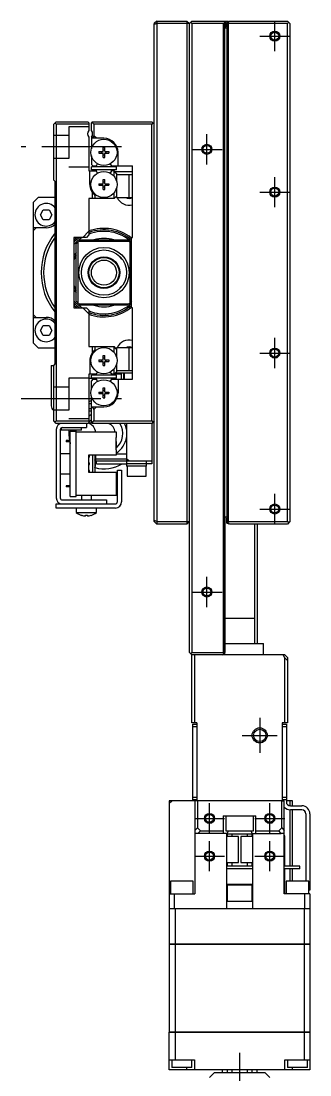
# Model space of a CAD drawing. Extents: x -2 to 850, y -8 to 499.
# Drawn here: x -2.5 to 55, y 167.4 to 376.9 of the extents above; entities that cross this region are included whole.
import ezdxf

# ---------------------------------------------------------------- set-up
doc = ezdxf.new("R2010")
doc.units = 0
doc.header["$LTSCALE"] = 0.5
doc.linetypes.add('CENTER', pattern=[50.8, 31.75, -6.35, 6.35, -6.35])
doc.linetypes.add('DASHED', pattern=[19.05, 12.7, -6.35])
for name, color, linetype in [('MSM_CENTER', 1, 'CENTER'), ('MSM_CONTINUOUS', 7, 'CONTINUOUS'), ('MSM_DASHED', 4, 'DASHED'), ('MSM_NARROW', 5, 'CONTINUOUS')]:
    doc.layers.add(name, color=color, linetype=linetype)

msp = doc.modelspace()

# ---------------------------------------------------------------- linework, layer by layer
at = {"layer": 'MSM_CENTER'}
for p, q in [((48, 370.86), (48, 376.86)), ((45, 373.86), (51, 373.86)), ((34.5, 348.36), (34.5, 354.36)), ((17.5, 351.86), (-2.5, 351.86)), ((31.5, 351.36), (37.5, 351.36)), ((48, 339.86), (48, 345.86)), ((45, 342.86), (51, 342.86)), ((48, 307.86), (48, 313.86)), ((45, 310.86), (51, 310.86)), ((-2.5, 301.86), (17.5, 301.86)), ((48, 276.86), (48, 282.86)), ((45, 279.86), (51, 279.86)), ((34.5, 260.36), (34.5, 266.36)), ((31.5, 263.36), (37.5, 263.36)), ((45, 238.36), (45, 231.36)), ((41.5, 234.86), (48.5, 234.86)), ((35, 215.36), (35, 221.36)), ((47, 215.36), (47, 221.36)), ((32, 218.36), (38, 218.36)), ((44, 218.36), (50, 218.36)), ((35, 207.86), (35, 213.86)), ((47, 207.86), (47, 213.86)), ((32, 210.86), (38, 210.86)), ((44, 210.86), (50, 210.86)), ((41, 171.73), (41, 78.57))]:
    msp.add_line(p, q, dxfattribs=at)
at = {"layer": 'MSM_CONTINUOUS'}
for p, q in [((24.5, 376.86), (24, 376.36)), ((24.5, 376.36), (24, 376.15)), ((24, 277.36), (24, 376.36)), ((24.5, 376.86), (30.5, 376.86)), ((24.5, 376.86), (24.5, 276.86)), ((31, 376.36), (24.5, 376.36)), ((30.5, 376.86), (31, 376.36)), ((30.5, 376.86), (30.5, 276.86)), ((31.5, 376.86), (31, 376.36)), ((31, 251.36), (31, 376.36)), ((31.5, 376.36), (31.25, 376.61)), ((31.5, 376.86), (38.7, 376.86)), ((37.8, 376.36), (31.5, 376.36)), ((31.5, 376.36), (31.5, 251.36)), ((38, 376.56), (37.8, 376.36)), ((37.8, 251.36), (37.8, 376.36)), ((38, 376.86), (38, 251.26)), ((38.2, 375.46), (38.2, 376.86)), ((38.5, 375.46), (38.2, 375.46)), ((38.4, 376.46), (38.4, 375.76)), ((38.5, 376.36), (39, 376.86)), ((38.5, 277.36), (38.5, 376.36)), ((38.7, 376.36), (38.6, 376.46)), ((38.7, 376.86), (38.8, 376.76)), ((38.7, 376.76), (38.9, 376.76)), ((50.5, 376.36), (38.7, 376.36)), ((38.7, 376.36), (38.7, 277.36)), ((39, 376.86), (50.5, 376.86)), ((50.5, 376.86), (51, 376.36)), ((50.75, 376.61), (50.5, 376.36)), ((50.5, 277.36), (50.5, 376.36)), ((51, 376.36), (51, 277.36)), ((4, 356.36), (4.5, 356.86)), ((4, 345.26), (4, 356.36)), ((4.5, 356.36), (4.25, 356.61)), ((4.5, 356.86), (10.8, 356.86)), ((4.5, 356.36), (4.5, 297.36)), ((11, 356.36), (4.5, 356.36)), ((10.8, 356.86), (11, 356.66)), ((11, 356.66), (11, 355.12)), ((11.6, 356.76), (11.5, 356.66)), ((11.5, 355.12), (11.5, 356.66)), ((11.6, 356.76), (11.7, 356.86)), ((12, 356.36), (11.6, 356.76)), ((11.7, 356.86), (23.5, 356.86)), ((23.5, 356.36), (12, 356.36)), ((12, 356.36), (12, 354.06)), ((23.5, 356.86), (24, 356.36)), ((23.75, 356.61), (23.5, 356.36)), ((23.5, 297.36), (23.5, 356.36)), ((12, 354.06), (11.65, 353.56)), ((12.5, 353.56), (12, 354.06)), ((11, 353.8), (11, 347.06)), ((11.5, 353.8), (11.5, 351.48)), ((14, 353.56), (11.5, 353.56)), ((11.5, 350.05), (11.5, 348.36)), ((13, 350.91), (13.8, 350.91)), ((13, 350.91), (13, 350.62)), ((13, 350.62), (13.8, 350.62)), ((13.53, 350.62), (13.53, 350.91)), ((13.86, 351.76), (14.15, 351.76)), ((13.86, 350.97), (13.86, 351.76)), ((14.15, 351.23), (13.86, 351.23)), ((13.86, 349.76), (13.86, 350.56)), ((13.86, 350.29), (14.15, 350.29)), ((14.15, 350.97), (14.15, 351.76)), ((14.15, 349.76), (14.15, 350.56)), ((14.21, 350.91), (15, 350.91)), ((14.21, 350.62), (15, 350.62)), ((14.47, 350.62), (14.47, 350.91)), ((15, 350.91), (15, 350.62)), ((16.8, 348.06), (16.8, 350.76)), ((11.5, 348.36), (11.8, 348.06)), ((16.5, 347.86), (11.5, 347.86)), ((11.5, 347.26), (11.5, 347.86)), ((11.8, 348.06), (12.46, 348.06)), ((12.54, 348.2), (12.46, 348.06)), ((13.86, 349.76), (14.15, 349.76)), ((15.54, 348.06), (15.33, 348.44)), ((15.54, 348.06), (19.7, 348.06)), ((16.5, 347.26), (16.5, 347.86)), ((19.7, 333.86), (19.7, 348.06)), ((11, 347.06), (12.46, 347.06)), ((11.2, 344.36), (11.2, 347.06)), ((16.5, 347.26), (11.5, 347.26)), ((12.46, 347.06), (12.67, 346.69)), ((12.58, 346.86), (12.57, 346.86)), ((15.43, 346.86), (15.42, 346.86)), ((15.46, 346.92), (15.54, 347.06)), ((16, 347.06), (15.54, 347.06)), ((16, 346.02), (16, 347.06)), ((16.5, 346.56), (16, 347.06)), ((19.7, 346.86), (16.2, 346.86)), ((16.5, 346.56), (16.5, 345.08)), ((19.7, 346.31), (16.5, 346.31)), ((19, 341.81), (19, 346.31)), ((4, 345.26), (4.3, 344.96)), ((4.3, 308.76), (4.3, 344.96)), ((13, 344.51), (13.8, 344.51)), ((13, 344.51), (13, 344.22)), ((13, 344.22), (13.8, 344.22)), ((13.53, 344.22), (13.53, 344.51)), ((13.86, 345.36), (14.15, 345.36)), ((13.86, 344.57), (13.86, 345.36)), ((14.15, 344.83), (13.86, 344.83)), ((13.86, 343.36), (13.86, 344.16)), ((13.86, 343.89), (14.15, 343.89)), ((14.15, 344.57), (14.15, 345.36)), ((14.15, 343.36), (14.15, 344.16)), ((14.21, 344.51), (15, 344.51)), ((14.21, 344.22), (15, 344.22)), ((14.47, 344.22), (14.47, 344.51)), ((15, 344.51), (15, 344.22)), ((16.5, 343.65), (16.5, 341.81)), ((1, 341.86), (0, 340.86)), ((1, 341.86), (4.3, 341.86)), ((16, 341.56), (11, 341.56)), ((11, 341.56), (11, 334.36)), ((11.7, 341.56), (11.7, 342.77)), ((12.2, 342.22), (12.2, 341.56)), ((13.86, 343.36), (14.15, 343.36)), ((16, 341.56), (16, 342.7)), ((16, 341.56), (16.5, 342.06)), ((16.5, 341.81), (19.7, 341.81)), ((0, 312.86), (0, 340.86)), ((1.35, 338.36), (1.92, 339.36)), ((1.92, 337.36), (1.35, 338.36)), ((1.92, 339.36), (3.08, 339.36)), ((3.08, 337.36), (1.92, 337.36)), ((3.08, 339.36), (3.65, 338.36)), ((3.65, 338.36), (3.08, 337.36)), ((0, 335.26), (0.5, 335.76)), ((2.5, 335.76), (0, 335.76)), ((10.5, 333.86), (8, 333.86)), ((8, 333.86), (8, 319.86)), ((8.5, 332.56), (9.3, 333.36)), ((9.3, 333.36), (18.7, 333.36)), ((9.79, 333.86), (11, 335.07)), ((11, 334.36), (10.5, 333.86)), ((18.7, 333.36), (19, 333.06)), ((19.5, 319.86), (19.5, 333.86)), ((19.5, 333.86), (19.7, 333.86)), ((8.5, 321.16), (8.5, 332.56)), ((8.8, 332.86), (8.8, 320.86)), ((19, 333.06), (9, 333.06)), ((19.2, 332.86), (19, 333.06)), ((19.2, 320.86), (19.2, 332.86)), ((19.2, 332.86), (19.5, 332.56)), ((17.2, 329.84), (17.2, 330.03)), ((17.2, 329.84), (17.43, 329.61)), ((17.43, 329.78), (17.43, 329.61)), ((17.43, 329.61), (17.56, 329.61)), ((17.43, 324.11), (17.2, 323.89)), ((17.2, 323.7), (17.2, 323.89)), ((17.43, 324.11), (17.43, 323.94)), ((17.56, 324.11), (17.43, 324.11)), ((17.56, 324.11), (17.56, 324.11)), ((9.3, 320.36), (8.5, 321.16)), ((9, 320.66), (19, 320.66)), ((19, 320.66), (18.7, 320.36)), ((19, 320.66), (19.2, 320.86)), ((19.5, 321.16), (19.2, 320.86)), ((0.5, 317.96), (0, 318.46)), ((8, 319.86), (10.5, 319.86)), ((18.7, 320.36), (9.3, 320.36)), ((11, 318.65), (9.79, 319.86)), ((10.5, 319.86), (11, 319.36)), ((11, 319.36), (11, 312.16)), ((19.7, 319.86), (19.5, 319.86)), ((19.7, 305.66), (19.7, 319.86)), ((0, 317.96), (2.5, 317.96)), ((1.35, 315.36), (1.92, 316.36)), ((1.92, 316.36), (3.08, 316.36)), ((3.08, 316.36), (3.65, 315.36)), ((1.92, 314.36), (1.35, 315.36)), ((3.08, 314.36), (1.92, 314.36)), ((3.65, 315.36), (3.08, 314.36)), ((0, 312.86), (1, 311.86)), ((11, 312.16), (16, 312.16)), ((11.7, 310.96), (11.7, 312.16)), ((12.2, 312.16), (12.2, 311.51)), ((16, 311.02), (16, 312.16)), ((16.5, 311.66), (16, 312.16)), ((4.3, 311.86), (1, 311.86)), ((13.86, 310.36), (14.15, 310.36)), ((13.86, 309.57), (13.86, 310.36)), ((14.15, 309.57), (14.15, 310.36)), ((16.5, 311.91), (16.5, 310.08)), ((19.7, 311.91), (16.5, 311.91)), ((19, 307.41), (19, 311.91)), ((3.5, 308.36), (4, 308.36)), ((3.5, 308.36), (3.5, 300.36)), ((4.3, 308.76), (4, 308.46)), ((4, 297.36), (4, 308.46)), ((11.2, 309.36), (11.2, 306.66)), ((13, 309.51), (13.8, 309.51)), ((13, 309.51), (13, 309.22)), ((13, 309.22), (13.8, 309.22)), ((13.53, 309.22), (13.53, 309.51)), ((14.15, 309.83), (13.86, 309.83)), ((13.86, 308.36), (13.86, 309.16)), ((13.86, 308.89), (14.15, 308.89)), ((13.86, 308.36), (14.15, 308.36)), ((14.15, 308.36), (14.15, 309.16)), ((14.21, 309.51), (15, 309.51)), ((14.21, 309.22), (15, 309.22)), ((14.47, 309.22), (14.47, 309.51)), ((15, 309.51), (15, 309.22)), ((16.5, 308.65), (16.5, 307.16)), ((12.46, 306.66), (11, 306.66)), ((11, 306.66), (11, 297.06)), ((16.5, 306.46), (11.5, 306.46)), ((11.5, 305.86), (11.5, 306.46)), ((12, 306.66), (12, 306.46)), ((12.67, 307.04), (12.46, 306.66)), ((12.58, 306.86), (12.57, 306.86)), ((15.43, 306.86), (15.42, 306.86)), ((15.43, 306.86), (15.43, 306.86)), ((15.54, 306.66), (15.46, 306.8)), ((17.43, 306.66), (15.54, 306.66)), ((15.93, 306.46), (15.93, 306.66)), ((16, 306.66), (16, 307.7)), ((16, 306.66), (16.5, 307.16)), ((19.7, 306.86), (16.2, 306.86)), ((16.5, 307.41), (19.7, 307.41)), ((16.5, 305.86), (16.5, 306.46)), ((17.43, 306.86), (17.43, 305.66)), ((17.93, 305.66), (17.93, 306.86)), ((18, 306.66), (17.93, 306.66)), ((18, 306.86), (18, 305.66)), ((11.58, 305.78), (11, 305.78)), ((16.5, 305.86), (11.5, 305.86)), ((11.8, 305.66), (11.5, 305.36)), ((11.5, 303.68), (11.5, 305.36)), ((11.7, 305.86), (11.65, 305.81)), ((11.8, 305.66), (12.46, 305.66)), ((12.46, 305.66), (12.54, 305.52)), ((13.86, 303.96), (14.15, 303.96)), ((13.86, 303.17), (13.86, 303.96)), ((14.15, 303.17), (14.15, 303.96)), ((15.33, 305.29), (15.54, 305.66)), ((15.43, 305.46), (15.43, 305.46)), ((15.54, 305.66), (19.7, 305.66)), ((15.93, 305.66), (15.93, 305.86)), ((16.8, 305.66), (16.8, 302.96)), ((11.5, 297.06), (11.5, 302.25)), ((13, 303.11), (13.8, 303.11)), ((13, 303.11), (13, 302.82)), ((13, 302.82), (13.8, 302.82)), ((13.53, 302.82), (13.53, 303.11)), ((14.15, 303.43), (13.86, 303.43)), ((13.86, 301.96), (13.86, 302.76)), ((13.86, 302.49), (14.15, 302.49)), ((13.86, 301.96), (14.15, 301.96)), ((14.15, 301.96), (14.15, 302.76)), ((14.21, 303.11), (15, 303.11)), ((14.21, 302.82), (15, 302.82)), ((14.47, 302.82), (14.47, 303.11)), ((15, 303.11), (15, 302.82)), ((11, 300.86), (11.5, 300.86)), ((11, 299.86), (11.5, 299.86)), ((11.5, 300.16), (14, 300.16)), ((11.65, 300.16), (12, 299.66)), ((12, 299.66), (12.5, 300.16)), ((12, 299.66), (12, 297.36)), ((11, 299.36), (11.5, 299.36)), ((4.5, 296.86), (4, 297.36)), ((4.25, 297.11), (4.5, 297.36)), ((4.5, 297.36), (11, 297.36)), ((10.8, 296.86), (4.5, 296.86)), ((4.5, 295.66), (4.5, 282.06)), ((5.3, 295.66), (5.3, 282.06)), ((5.5, 296.01), (5.5, 295.56)), ((9.5, 295.56), (5.5, 295.56)), ((5.7, 296.06), (10.5, 296.06)), ((9.5, 295.56), (9.5, 296.06)), ((10.5, 296.86), (10.5, 296.06)), ((11, 297.06), (10.8, 296.86)), ((10.93, 296.99), (11.57, 296.99)), ((11.5, 297.06), (11.6, 296.96)), ((11.6, 296.96), (12, 297.36)), ((11.7, 296.86), (11.6, 296.96)), ((23.5, 296.86), (11.7, 296.86)), ((12, 297.36), (23.5, 297.36)), ((18.5, 296.86), (18.5, 288.36)), ((23.5, 297.36), (23.75, 297.11)), ((24, 297.36), (23.5, 296.86)), ((23.5, 296.86), (23.5, 288.86)), ((6.5, 293.49), (6.5, 293.24)), ((7.3, 293.49), (6.5, 293.49)), ((7.3, 282.36), (7.3, 295.36)), ((7.3, 295.36), (8.5, 295.36)), ((8.5, 282.36), (8.5, 295.36)), ((16.5, 295.11), (8.5, 295.11)), ((16.4, 291.61), (16.4, 294.11)), ((16.5, 294.11), (16.4, 294.11)), ((16.4, 293.31), (16.5, 293.31)), ((16.5, 294.11), (16.5, 295.11)), ((16.5, 292.41), (16.5, 293.31)), ((7.3, 293.24), (6.5, 293.24)), ((16.4, 292.94), (16.5, 292.94)), ((16.4, 292.79), (16.5, 292.79)), ((16.4, 292.41), (16.5, 292.41)), ((16.5, 291.61), (16.4, 291.61)), ((16.5, 290.61), (16.5, 291.61)), ((7.3, 290.86), (5.3, 290.86)), ((11, 287.11), (11, 290.61)), ((11, 290.61), (16.5, 290.61)), ((11.7, 290.61), (11.7, 287.11)), ((12.2, 290.61), (12.2, 287.11)), ((12.35, 290.61), (12.35, 288.86)), ((12.35, 289.86), (18.5, 289.86)), ((12.5, 288.86), (12.5, 289.36)), ((23.5, 289.36), (12.5, 289.36)), ((16.5, 290.86), (18.5, 290.86)), ((19, 289.36), (18.5, 289.86)), ((22.5, 288.36), (22.5, 289.36)), ((16.5, 287.11), (11, 287.11)), ((12.5, 288.86), (18.5, 288.86)), ((16.5, 282.61), (16.5, 287.11)), ((16.7, 281.36), (16.7, 287.56)), ((16.7, 287.56), (17.5, 287.56)), ((17.5, 287.56), (17.5, 281.26)), ((22.5, 288.86), (18.5, 288.86)), ((22.5, 288.36), (18.5, 288.36)), ((18.6, 288.36), (18.6, 286.36)), ((22.4, 286.36), (22.4, 288.36)), ((23.5, 288.86), (22.5, 288.86)), ((5.3, 286.86), (7.3, 286.86)), ((18.6, 286.36), (22.4, 286.36)), ((6.5, 284.49), (6.5, 284.24)), ((7.3, 284.49), (6.5, 284.49)), ((7.3, 284.24), (6.5, 284.24)), ((4.5, 280.06), (4.5, 280.86)), ((4.5, 280.86), (16.2, 280.86)), ((5.7, 281.66), (14.5, 281.66)), ((7.3, 282.36), (8.5, 282.36)), ((8.5, 282.61), (16.5, 282.61)), ((9.5, 282.61), (9.5, 281.66)), ((11.5, 281.66), (11.5, 282.61)), ((14.5, 281.66), (14.5, 280.86)), ((16.3, 280.06), (4.5, 280.06)), ((8.5, 280.06), (8.5, 279.16)), ((8.5, 279.16), (12.5, 279.16)), ((12.5, 279.16), (12.5, 280.06)), ((9.55, 278.61), (9.57, 278.61)), ((10.3, 278.61), (10.7, 278.61)), ((10.3, 278.47), (10.3, 278.61)), ((10.7, 278.61), (10.7, 278.47)), ((11.43, 278.61), (11.45, 278.61)), ((24.5, 277.36), (24, 277.57)), ((24, 277.36), (24.5, 276.86)), ((24.5, 277.36), (31, 277.36)), ((30.5, 276.86), (24.5, 276.86)), ((31, 277.36), (30.5, 276.86)), ((38.5, 278.26), (38.1, 278.26)), ((38.1, 251.36), (38.1, 278.26)), ((38.4, 277.96), (38.4, 277.26)), ((39, 276.86), (38.5, 277.36)), ((38.6, 277.26), (38.7, 277.36)), ((38.7, 277.36), (50.5, 277.36)), ((38.9, 276.96), (38.7, 276.96)), ((50.5, 276.86), (39, 276.86)), ((44, 253.16), (44, 276.86)), ((44.5, 276.86), (44.5, 253.16)), ((50.5, 277.36), (50.75, 277.11)), ((51, 277.36), (50.5, 276.86)), ((38, 258.16), (44, 258.16)), ((38.1, 253.16), (45.75, 253.16)), ((45.75, 250.86), (45.75, 253.16)), ((31, 251.36), (31.5, 250.86)), ((31.25, 251.11), (31.5, 251.36)), ((31.5, 251.36), (37.8, 251.36)), ((31.5, 237.36), (31.5, 250.86)), ((50, 250.86), (31.5, 250.86)), ((32, 250.86), (32, 237.36)), ((37.6, 250.86), (38.1, 251.36)), ((37.8, 251.36), (37.95, 251.21)), ((50, 250.25), (49.69, 250.86)), ((50, 250.86), (50.5, 250.36)), ((50, 237.36), (50, 250.25)), ((50.5, 249.75), (50, 250.25)), ((50.5, 250.36), (50.5, 237.36)), ((32.5, 237.36), (31.5, 237.36)), ((31.7, 222.06), (31.7, 237.06)), ((31.7, 237.06), (32.5, 237.06)), ((32.5, 237.36), (32.5, 221.86)), ((50.5, 237.36), (49.5, 237.36)), ((49.5, 237.36), (49.5, 221.86)), ((49.5, 237.06), (50.3, 237.06)), ((50.3, 237.06), (50.3, 221.66)), ((32.5, 236.56), (31.7, 236.56)), ((50.3, 236.56), (49.5, 236.56)), ((31.7, 222.56), (32.5, 222.56)), ((49.5, 222.56), (50.3, 222.56)), ((27, 221.36), (27.5, 221.86)), ((49.5, 221.86), (27, 221.86)), ((27, 221.86), (27, 193.37)), ((32.5, 222.06), (31.7, 222.06)), ((32.1, 221.86), (32.1, 203.36)), ((32.6, 221.86), (32.6, 216.47)), ((49.4, 216.47), (49.4, 221.86)), ((50.3, 222.06), (49.5, 222.06)), ((49.5, 221.86), (49.9, 221.86)), ((49.9, 203.36), (49.9, 221.86)), ((51.5, 221.86), (50.3, 221.86)), ((51, 221.86), (51, 220.87)), ((51, 220.07), (51, 208.86)), ((51.1, 220.86), (53.4, 220.86)), ((53.4, 220.06), (51.1, 220.06)), ((51.5, 220.86), (51.5, 221.86)), ((51.5, 208.86), (51.5, 220.06)), ((37.75, 218.86), (44.25, 218.86)), ((37.75, 218.86), (37.75, 215.36)), ((38.25, 218.86), (38.25, 215.86)), ((43.75, 215.86), (43.75, 218.86)), ((44.25, 215.36), (44.25, 218.86)), ((54.2, 219.26), (54.2, 205.86)), ((55, 219.26), (55, 204.06)), ((32.1, 215.97), (32.6, 216.47)), ((32.6, 216.47), (33.21, 215.86)), ((33.21, 215.86), (32.71, 215.36)), ((33.21, 215.86), (37.75, 215.86)), ((38.25, 215.86), (43.75, 215.86)), ((38.72, 215.86), (38.51, 215.36)), ((43.49, 215.36), (43.28, 215.86)), ((44.25, 215.86), (48.79, 215.86)), ((48.79, 215.86), (49.4, 216.47)), ((49.29, 215.36), (48.79, 215.86)), ((49.4, 216.47), (49.9, 215.97)), ((32.71, 215.36), (32.1, 215.36)), ((38.51, 215.36), (32.71, 215.36)), ((38.4, 215.36), (38.4, 200.36)), ((38.4, 215.26), (43.6, 215.26)), ((38.5, 214.86), (38.4, 214.86)), ((40.75, 214.76), (38.4, 214.76)), ((38.5, 215.26), (38.5, 214.76)), ((39.5, 214.76), (39.5, 215.26)), ((40.75, 209.56), (40.75, 214.76)), ((41.25, 214.76), (41.25, 209.56)), ((43.6, 214.76), (41.25, 214.76)), ((42.5, 215.26), (42.5, 214.76)), ((43.49, 215.36), (49.29, 215.36)), ((43.5, 214.76), (43.5, 215.26)), ((43.6, 214.86), (43.5, 214.86)), ((43.6, 200.36), (43.6, 215.36)), ((49.9, 215.36), (49.29, 215.36)), ((50, 214.86), (49.9, 214.86)), ((50, 208.86), (50, 214.86)), ((38.4, 209.56), (40.75, 209.56)), ((38.5, 209.56), (38.5, 208.86)), ((39.5, 208.86), (39.5, 209.56)), ((41.25, 209.56), (43.6, 209.56)), ((42.5, 209.56), (42.5, 208.86)), ((43.5, 208.86), (43.5, 209.56)), ((43.6, 208.86), (38.4, 208.86)), ((43.6, 208.36), (38.4, 208.36)), ((53, 208.86), (49.9, 208.86)), ((53, 208.36), (49.9, 208.36)), ((50, 203.36), (50, 208.36)), ((51, 208.36), (51, 205.86)), ((51.5, 205.86), (51.5, 208.36)), ((53, 208.36), (53, 208.86)), ((31.75, 205.86), (27.25, 205.86)), ((27.25, 205.86), (27.25, 203.36)), ((31.75, 203.36), (31.75, 205.86)), ((54.75, 205.86), (50.25, 205.86)), ((50.25, 205.86), (50.25, 203.36)), ((54.75, 203.36), (54.75, 205.86)), ((27, 203.36), (32.1, 203.36)), ((28, 203.36), (28, 200.36)), ((38.4, 205.26), (43.6, 205.26)), ((43.6, 205.06), (38.4, 205.06)), ((38.5, 205.06), (38.5, 201.86)), ((43.5, 201.86), (43.5, 205.06)), ((55, 203.36), (49.9, 203.36)), ((54, 200.36), (54, 203.36)), ((54.75, 204.56), (55, 204.56)), ((55, 204.06), (54.75, 204.06)), ((55, 203.36), (55, 193.37)), ((43.6, 201.86), (38.4, 201.86)), ((55, 200.36), (27, 200.36)), ((28.15, 200.36), (28.15, 193.37)), ((53.85, 200.36), (53.85, 193.37)), ((27, 193.37), (55, 193.37)), ((27, 193.36), (27, 175.87)), ((55, 193.36), (27, 193.36)), ((27.01, 193.36), (27.01, 193.37)), ((28.15, 193.36), (28.15, 175.87)), ((28.16, 193.36), (28.16, 193.37)), ((53.84, 193.36), (53.84, 193.37)), ((53.85, 193.36), (53.85, 175.87)), ((54.99, 193.36), (54.99, 193.37)), ((55, 193.36), (55, 175.87)), ((27, 175.87), (55, 175.87)), ((55, 175.86), (27, 175.86)), ((27, 168.36), (27, 175.86)), ((27.01, 175.86), (27.01, 175.87)), ((28.15, 175.86), (28.15, 170.36)), ((28.16, 175.86), (28.16, 175.87)), ((53.84, 175.86), (53.84, 175.87)), ((53.85, 175.86), (53.85, 170.36)), ((54.99, 175.86), (54.99, 175.87)), ((55, 175.86), (55, 168.36)), ((27, 170.36), (32, 170.36)), ((27.5, 170.36), (27.5, 168.86)), ((31.5, 168.86), (31.5, 170.36)), ((32, 170.36), (32, 168.36)), ((50, 170.36), (55, 170.36)), ((50, 168.36), (50, 170.36)), ((50.5, 170.36), (50.5, 168.86)), ((54.5, 168.86), (54.5, 170.36)), ((55, 168.36), (27, 168.36)), ((31.5, 168.86), (27.5, 168.86)), ((30.5, 168.36), (30.5, 168.86)), ((36, 167.86), (35, 166.86)), ((36, 167.86), (46, 167.86)), ((37.5, 168.36), (37.5, 167.86)), ((38.5, 168.36), (38.5, 167.86)), ((39.5, 167.86), (39.5, 168.36)), ((42.5, 168.36), (42.5, 167.86)), ((43.5, 167.86), (43.5, 168.36)), ((44.5, 167.86), (44.5, 168.36)), ((47, 166.86), (46, 167.86)), ((54.5, 168.86), (50.5, 168.86)), ((51.5, 168.36), (51.5, 168.86))]:
    msp.add_line(p, q, dxfattribs=at)
for centre, radius in [((48, 373.86), 0.783), ((14, 350.76), 2.6), ((34.5, 351.36), 0.783), ((14, 344.36), 2.6), ((48, 342.86), 0.783), ((14, 326.86), 5), ((14, 326.86), 4.5), ((14, 326.86), 3.15), ((14, 326.86), 3), ((14, 309.36), 2.6), ((48, 310.86), 0.783), ((14, 302.96), 2.6), ((48, 279.86), 0.783), ((34.5, 263.36), 0.783), ((45, 234.86), 1.23), ((35, 218.36), 0.783), ((47, 218.36), 0.783), ((35, 210.86), 0.783), ((47, 210.86), 0.783)]:
    msp.add_circle(centre, radius, dxfattribs=at)
for centre, radius, start, end in [((38.7, 376.46), 0.3, 90, 180), ((38.7, 375.76), 0.3, 180, 228.1897), ((11.75, 354.46), 1, 138.5904, 221.4096), ((10.75, 354.46), 1, 318.5904, 41.4096), ((14, 350.76), 2.8, 0, 90), ((13.8, 350.97), 0.06, 270, 0), ((13.8, 350.56), 0.06, 0, 90), ((14.21, 350.97), 0.06, 180, 270), ((14.21, 350.56), 0.06, 90, 180), ((14, 347.56), 1.59, 143.8028, 169.1069), ((14.12, 347.45), 1.75, 142.994, 154.5052), ((13.89, 347.45), 1.75, 34.5052, 37.006), ((14, 347.56), 1.59, 10.8931, 36.1972), ((14, 347.56), 1.59, 190.8931, 216.1972), ((14.12, 347.68), 1.75, 214.5052, 217.006), ((14, 347.56), 1.59, 323.8028, 349.1069), ((13.89, 347.68), 1.75, 322.994, 334.5052), ((14, 344.36), 2.8, 180, 229.9948), ((13.8, 344.57), 0.06, 270, 0), ((13.8, 344.16), 0.06, 0, 90), ((14.21, 344.57), 0.06, 180, 270), ((14.21, 344.16), 0.06, 90, 180), ((19, 342.86), 2.6, 203.8188, 285.6185), ((2.5, 338.36), 2.25, 36.8699, 323.1301), ((2.5, 338.36), 2.6, 270, 313.8131), ((14, 326.86), 8.8, 51.3178, 109.9323), ((14, 326.86), 8.5, 49.6798, 110.6673), ((14, 326.86), 12.5, 140.8958, 219.1042), ((14, 326.86), 12, 143.9334, 216.0666), ((14, 326.86), 8.8, 127.3018, 132.9859), ((14, 326.86), 8.5, 124.5603, 134.9009), ((14, 326.86), 8.2, 121.3881, 137.0297), ((14, 326.86), 8.2, 47.8764, 111.4601), ((14, 326.86), 6.8, 72.9174, 107.0826), ((14, 326.86), 6.8, 143.9811, 151.9275), ((14, 326.86), 6.5, 147.7958, 157.3801), ((14, 326.86), 6.5, 202.6199, 212.2042), ((14, 326.86), 6.8, 208.0725, 216.0189), ((14, 326.86), 8.2, 222.9703, 238.6119), ((14, 326.86), 8.5, 225.0991, 235.4397), ((14, 326.86), 8.2, 248.5399, 312.1236), ((14, 326.86), 8.8, 227.0141, 232.6982), ((14, 326.86), 8.5, 249.3327, 310.3202), ((14, 326.86), 8.8, 250.0677, 308.6822), ((14, 326.86), 6.8, 252.9174, 287.0826), ((2.5, 315.36), 2.25, 36.8699, 323.1301), ((2.5, 315.36), 2.6, 46.1869, 90), ((19, 310.86), 2.6, 74.3815, 156.1812), ((14, 309.36), 2.8, 130.0052, 180), ((13.8, 309.57), 0.06, 270, 0), ((13.8, 309.16), 0.06, 0, 90), ((14.21, 309.57), 0.06, 180, 270), ((14.21, 309.16), 0.06, 90, 180), ((14, 306.16), 1.59, 143.8028, 169.1069), ((14.12, 306.05), 1.75, 142.994, 145.4948), ((13.89, 306.05), 1.75, 25.4948, 37.006), ((14, 306.16), 1.59, 10.8931, 36.1972), ((11.58, 305.88), 0.1, 270, 315), ((14, 306.16), 1.59, 190.8931, 216.1972), ((14.12, 306.28), 1.75, 205.4948, 217.006), ((14, 306.16), 1.59, 323.8028, 349.107), ((13.89, 306.28), 1.75, 322.994, 325.4948), ((13.8, 303.17), 0.06, 270, 0), ((13.8, 302.76), 0.06, 0, 90), ((14, 302.96), 2.8, 270, 0), ((14.21, 303.17), 0.06, 180, 270), ((14.21, 302.76), 0.06, 90, 180), ((4.5, 300.36), 1, 180, 240.0001), ((14, 294.86), 7, 110.9248, 115.3769), ((14, 294.86), 4.57, 123.1646, 131.0301), ((14, 294.86), 3.75, 131.8103, 143.1301), ((5.7, 295.66), 1.2, 90, 180), ((5.7, 295.66), 0.4, 90, 180), ((14, 294.86), 7, 174.2608, 191.3282), ((10.35, 294.99), 2, 163.392, 169.2909), ((10.35, 294.99), 2, 3.487, 75.174), ((14.21, 294.99), 2, 3.487, 69.3614), ((14, 294.86), 3.75, 309.7918, 32.2309), ((14, 294.86), 4.57, 10.0411, 25.9532), ((14, 294.86), 4.57, 303.1646, 349.9589), ((14, 294.86), 7, 193.4233, 196.835), ((10.9, 290.36), 0.25, 293.5782, 66.4218), ((10.35, 288.86), 2, 337.6684, 22.3316), ((14, 294.86), 7, 308.2132, 310.0052), ((10.9, 288.86), 0.25, 293.5782, 66.4218), ((10.9, 287.36), 0.25, 293.5782, 66.4218), ((14, 294.86), 7, 255.0994, 301.0027), ((5.7, 282.06), 1.2, 180, 270), ((5.7, 282.06), 0.4, 180, 270), ((16.2, 281.36), 0.5, 270, 0), ((16.3, 281.26), 1.2, 270, 0), ((10.5, 281.66), 3.2, 231.3178, 252.73), ((10.5, 281.66), 3.2, 287.27, 308.6822), ((10.5, 281.66), 3.19, 253.0947, 266.4096), ((10.5, 281.66), 3.19, 273.5903, 286.9053), ((38.7, 277.96), 0.3, 131.8103, 180), ((38.7, 277.26), 0.3, 180, 270), ((51.1, 221.66), 1.6, 221.4097, 270), ((51.1, 221.66), 0.8, 180, 270), ((53.4, 219.26), 1.6, 0, 90), ((53.4, 219.26), 0.8, 0, 90)]:
    msp.add_arc(centre, radius, start, end, dxfattribs=at)
at = {"layer": 'MSM_DASHED'}
for p, q in [((7, 354.11), (4, 354.11)), ((11, 355.86), (7, 355.86)), ((7, 355.86), (7, 347.86)), ((4, 349.61), (7, 349.61)), ((7, 347.86), (11, 347.86)), ((7, 304.11), (4, 304.11)), ((11, 305.86), (7, 305.86)), ((7, 305.86), (7, 297.86)), ((4, 299.61), (7, 299.61)), ((7, 297.86), (11, 297.86))]:
    msp.add_line(p, q, dxfattribs=at)
at = {"layer": 'MSM_NARROW'}
msp.add_line((17.56, 324.11), (17.56, 324.11), dxfattribs=at)
for centre, radius in [((48, 373.86), 1), ((34.5, 351.36), 1), ((48, 342.86), 1), ((14, 326.86), 2.5), ((48, 310.86), 1), ((48, 279.86), 1), ((34.5, 263.36), 1), ((45, 234.86), 1.5), ((35, 218.36), 1), ((47, 218.36), 1), ((35, 210.86), 1), ((47, 210.86), 1)]:
    msp.add_circle(centre, radius, dxfattribs=at)
for centre, start, end in [((19, 342.86), 237.1401, 302.8599), ((19, 310.86), 57.1401, 122.8599)]:
    msp.add_arc(centre, 1.25, start, end, dxfattribs=at)

doc.saveas('drawing.dxf')
